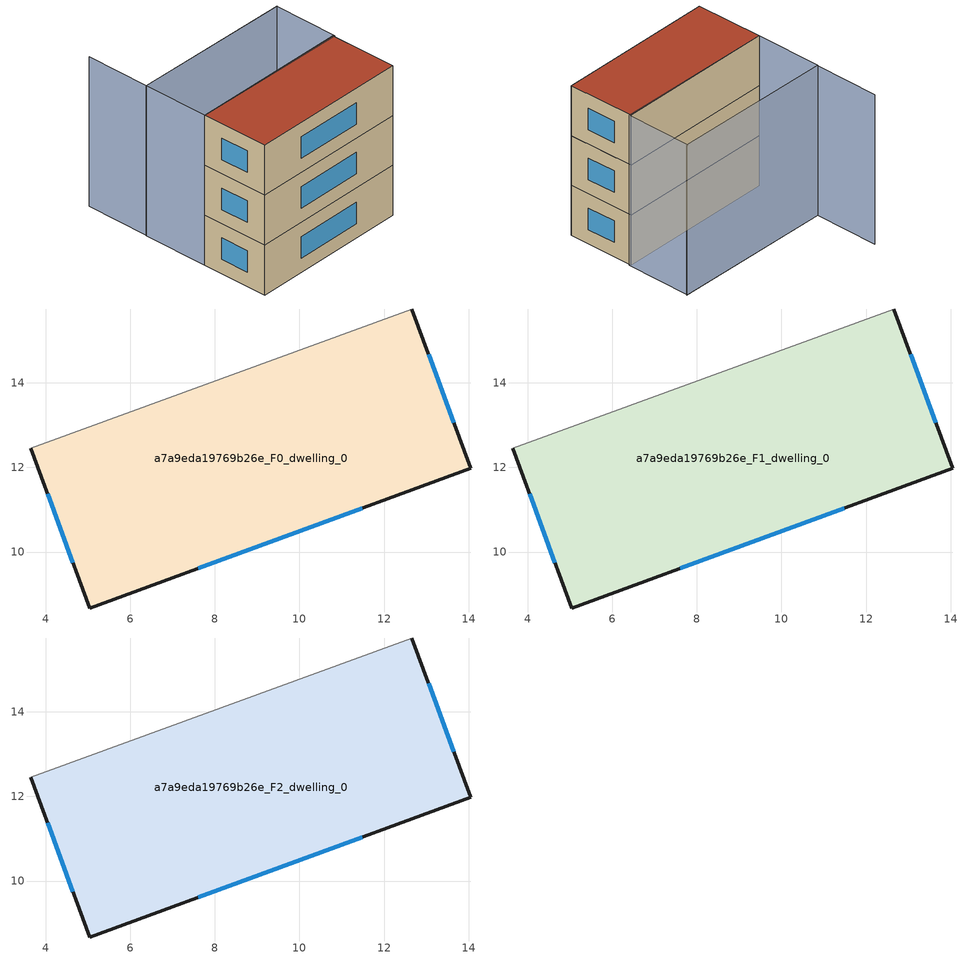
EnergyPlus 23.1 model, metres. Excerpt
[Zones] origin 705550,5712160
a7a9eda19769b26e_F0_dwelling_0
 floor ground (EU_floor_Construction): 12.66,15.75 14.05,11.98 5.04,8.68 3.65,12.45 z0
 wall outside (EU_wall_Construction): 3.65,12.45 5.04,8.68 14.05,11.98 12.66,15.75 z0:3
 wall adiabatic (EU_wall_Construction): 12.66,15.75 3.65,12.45 z0:3
 window (EU_Window_Construction): 13.65,13.06 13.06,14.67 / 7.61,9.62 11.48,11.04 / 4.05,11.38 4.64,9.75 z0.85:2.15
a7a9eda19769b26e_F1_dwelling_0
 floor to a7a9eda19769b26e_F0_dwelling_0 (EU_floor_Construction): 12.66,15.75 14.05,11.98 5.04,8.68 3.65,12.45 z3
 wall outside (EU_wall_Construction): 3.65,12.45 5.04,8.68 14.05,11.98 12.66,15.75 z3:6
 wall adiabatic (EU_wall_Construction): 12.66,15.75 3.65,12.45 z3:6
 window (EU_Window_Construction): 13.65,13.06 13.06,14.67 / 7.61,9.62 11.48,11.04 / 4.05,11.38 4.64,9.75 z3.85:5.15
a7a9eda19769b26e_F2_dwelling_0
 floor to a7a9eda19769b26e_F1_dwelling_0 (EU_floor_Construction): 12.66,15.75 14.05,11.98 5.04,8.68 3.65,12.45 z6
 wall outside (EU_wall_Construction): 3.65,12.45 5.04,8.68 14.05,11.98 12.66,15.75 z6:9
 wall adiabatic (EU_wall_Construction): 12.66,15.75 3.65,12.45 z6:9
 window (EU_Window_Construction): 13.65,13.06 13.06,14.67 / 7.61,9.62 11.48,11.04 / 4.05,11.38 4.64,9.75 z6.85:8.15
 roof outside (EU_roof_Construction): 14.05,11.98 12.66,15.75 3.65,12.45 5.04,8.68 z9
shading: 11.47,19.43 2.34,16.17 / 2.34,16.17 1.05,19.81 / 2.33,16.16 11.43,19.42 / 11.43,19.42 12.76,15.7 / 12.76,15.7 3.65,12.45 / 3.65,12.45 2.33,16.16 z0:9
[Building]
EU S2 Campaign: North Axis=0; Terrain=City; Solar Distribution=FullExterior
[Site:Location]
London: Latitude=51.5; Longitude=-0.5; Time Zone=0; Elevation=25
[SizingPeriod:WeatherFileDays]
AnnualSizingPeriod: Begin Month=1; Begin Day of Month=1; End Month=12; End Day of Month=31; Day of Week for Start Day=Monday; Use Weather File Daylight Saving Period=No; Use Weather File Rain and Snow Indicators=No
[MATERIAL]
EU_InternalMass_Material: Roughness=MediumRough; Thickness=0.1; Conductivity=1; Density=1800; Specific Heat=900; Thermal Absorptance=0.9; Solar Absorptance=0.7; Visible Absorptance=0.7
[MATERIAL:NOMASS] Roughness=MediumRough; Thermal Absorptance=0.9; Solar Absorptance=0.7; Visible Absorptance=0.7
Name | Thermal Resistance
EU_wall_NoMass | 0.71061
EU_roof_NoMass | 2.41608
EU_floor_NoMass | 1.75078
[WINDOWMATERIAL:SIMPLEGLAZINGSYSTEM]
EU_Window_SimpleGlazing: UFactor=2.64892; Solar Heat Gain Coefficient=0.76; Visible Transmittance=0.76
[CONSTRUCTION]
EU_wall_Construction: EU_wall_NoMass
EU_roof_Construction: EU_roof_NoMass
EU_floor_Construction: EU_floor_NoMass
EU_Window_Construction: EU_Window_SimpleGlazing
EU_InternalMass_Construction: EU_InternalMass_Material
[ZONE] Type=1; Multiplier=1; Ceiling Height=autocalculate; Volume=115.6; Floor Area=autocalculate; Part of Total Floor Area=Yes
a7a9eda19769b26e_F0_dwelling_0; a7a9eda19769b26e_F1_dwelling_0; a7a9eda19769b26e_F2_dwelling_0
[INTERNALMASS] Construction=EU_InternalMass_Construction; Surface Area=38.5334
Name | Zone or ZoneList
a7a9eda19769b26e_F0_dwelling_0_EU_InternalMass | a7a9eda19769b26e_F0_dwelling_0
a7a9eda19769b26e_F1_dwelling_0_EU_InternalMass | a7a9eda19769b26e_F1_dwelling_0
a7a9eda19769b26e_F2_dwelling_0_EU_InternalMass | a7a9eda19769b26e_F2_dwelling_0
[OTHEREQUIPMENT] Fuel Type=Electricity; Design Level Calculation Method=Watts/Area; Power per Zone Floor Area=1; Fraction Latent=0; Fraction Radiant=0; Fraction Lost=0; Carbon Dioxide Generation Rate=0; EndUse Subcategory=EU_Step8_InternalGains
Name | Zone or ZoneList or Space or SpaceList | Schedule
EU_Step8_InternalGain_a7a9eda19769b26e_F0_dwelling_0_f000 | a7a9eda19769b26e_F0_dwelling_0 | EU_Step8_GainSchedule_a7a9eda19769b26e_F0_dwelling_0_f000
EU_Step8_InternalGain_a7a9eda19769b26e_F1_dwelling_0_f000 | a7a9eda19769b26e_F1_dwelling_0 | EU_Step8_GainSchedule_a7a9eda19769b26e_F1_dwelling_0_f000
EU_Step8_InternalGain_a7a9eda19769b26e_F2_dwelling_0_f000 | a7a9eda19769b26e_F2_dwelling_0 | EU_Step8_GainSchedule_a7a9eda19769b26e_F2_dwelling_0_f000
[ZONEVENTILATION:DESIGNFLOWRATE] Schedule=EU_AlwaysOn; Design Flow Rate Calculation Method=AirChanges/Hour; Air Changes per Hour=0.496673; Ventilation Type=Natural; Fan Pressure Rise=0; Fan Total Efficiency=1; Constant Term Coefficient=1; Temperature Term Coefficient=0; Velocity Term Coefficient=0; Velocity Squared Term Coefficient=0; Minimum Indoor Temperature=-100; Maximum Indoor Temperature=100; Delta Temperature=-100; Minimum Outdoor Temperature=-100; Maximum Outdoor Temperature=100; Maximum Wind Speed=40
Name | Zone or ZoneList or Space or SpaceList
EU_ConstantAir_a7a9eda19769b26e_F0_dwelling_0 | a7a9eda19769b26e_F0_dwelling_0
EU_ConstantAir_a7a9eda19769b26e_F1_dwelling_0 | a7a9eda19769b26e_F1_dwelling_0
EU_ConstantAir_a7a9eda19769b26e_F2_dwelling_0 | a7a9eda19769b26e_F2_dwelling_0
[HVACTEMPLATE:THERMOSTAT] Constant Heating Setpoint=20; Constant Cooling Setpoint=50
EU_HeatOnly_a7a9eda19769b26e_F0_dwelling_0; EU_HeatOnly_a7a9eda19769b26e_F1_dwelling_0; EU_HeatOnly_a7a9eda19769b26e_F2_dwelling_0
[HVACTEMPLATE:ZONE:IDEALLOADSAIRSYSTEM] System Availability Schedule=EU_AlwaysOn; Maximum Heating Supply Air Temperature=50; Minimum Cooling Supply Air Temperature=13; Maximum Heating Supply Air Humidity Ratio=0.0156; Minimum Cooling Supply Air Humidity Ratio=0.0077; Heating Limit=NoLimit; Cooling Limit=NoLimit; Heating Availability Schedule=EU_AlwaysOn; Cooling Availability Schedule=EU_CoolingOff; Dehumidification Control Type=ConstantSensibleHeatRatio; Cooling Sensible Heat Ratio=0.7; Dehumidification Setpoint=60; Humidification Control Type=None; Humidification Setpoint=30; Outdoor Air Method=None; Outdoor Air Flow Rate per Person=0.00944; Outdoor Air Flow Rate per Zone Floor Area=0; Outdoor Air Flow Rate per Zone=0; Demand Controlled Ventilation Type=None; Outdoor Air Economizer Type=NoEconomizer; Heat Recovery Type=None; Sensible Heat Recovery Effectiveness=0.7; Latent Heat Recovery Effectiveness=0.65
Name | Template Thermostat
a7a9eda19769b26e_F0_dwelling_0 | EU_HeatOnly_a7a9eda19769b26e_F0_dwelling_0
a7a9eda19769b26e_F1_dwelling_0 | EU_HeatOnly_a7a9eda19769b26e_F1_dwelling_0
a7a9eda19769b26e_F2_dwelling_0 | EU_HeatOnly_a7a9eda19769b26e_F2_dwelling_0
[SIZING:ZONE] Zone Cooling Design Supply Air Temperature Input Method=SupplyAirTemperature; Zone Cooling Design Supply Air Temperature=13; Zone Heating Design Supply Air Temperature Input Method=SupplyAirTemperature; Zone Heating Design Supply Air Temperature=50; Zone Cooling Design Supply Air Humidity Ratio=0.008; Zone Heating Design Supply Air Humidity Ratio=0.008; Cooling Design Air Flow Method=DesignDay; Cooling Design Air Flow Rate=0; Cooling Minimum Air Flow per Zone Floor Area=0.000762; Cooling Minimum Air Flow=0; Cooling Minimum Air Flow Fraction=0.2; Heating Design Air Flow Method=DesignDay; Heating Design Air Flow Rate=0; Heating Maximum Air Flow per Zone Floor Area=0.002032; Heating Maximum Air Flow=0.141576; Heating Maximum Air Flow Fraction=0.3; Account for Dedicated Outdoor Air System=No; Dedicated Outdoor Air System Control Strategy=NeutralSupplyAir; Dedicated Outdoor Air Low Setpoint Temperature for Design=autosize; Dedicated Outdoor Air High Setpoint Temperature for Design=autosize; Zone Load Sizing Method=Sensible Load Only No Latent Load; Zone Latent Cooling Design Supply Air Humidity Ratio Input Method=HumidityRatioDifference; Zone Cooling Design Supply Air Humidity Ratio Difference=0.005; Zone Latent Heating Design Supply Air Humidity Ratio Input Method=HumidityRatioDifference; Zone Humidification Design Supply Air Humidity Ratio Difference=0.005
a7a9eda19769b26e_F0_dwelling_0; a7a9eda19769b26e_F1_dwelling_0; a7a9eda19769b26e_F2_dwelling_0
[SCHEDULE:CONSTANT]
Name | Hourly Value
EU_AlwaysOn | 1
EU_CoolingOff | 0
[SCHEDULE:FILE] Column Number=1; Rows to Skip at Top=0; Number of Hours of Data=8760; Column Separator=Comma; Interpolate to Timestep=No; Minutes per Item=60; Adjust Schedule for Daylight Savings=Yes
Name | File
EU_Step8_GainSchedule_a7a9eda19769b26e_F0_dwelling_0_f000 | ../../schedules/a7a9eda19769b26e/a7a9eda19769b26e_F0_dwelling_0_f000_gain.csv
EU_Step8_GainSchedule_a7a9eda19769b26e_F1_dwelling_0_f000 | ../../schedules/a7a9eda19769b26e/a7a9eda19769b26e_F1_dwelling_0_f000_gain.csv
EU_Step8_GainSchedule_a7a9eda19769b26e_F2_dwelling_0_f000 | ../../schedules/a7a9eda19769b26e/a7a9eda19769b26e_F2_dwelling_0_f000_gain.csv
